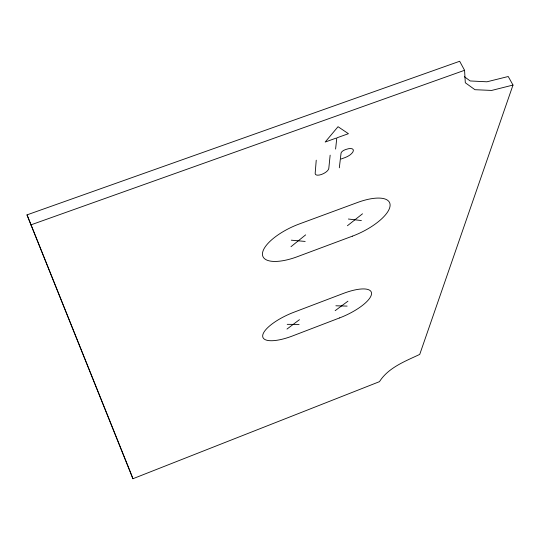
<?xml version="1.0" encoding="UTF-8"?>
<svg xmlns="http://www.w3.org/2000/svg" width="540" height="540" viewBox="0 0 540 540"><rect width="100%" height="100%" fill="white"/><g stroke="black" fill="none" stroke-linecap="round" stroke-linejoin="round"><path stroke-width="0.81" d="M316.238 160.191L315.164 173.381A7.439 3.119 -26.1 0 0 321.658 174.407A7.439 3.119 -26.1 0 0 328.799 168.426L330.149 155.162M335.597 149.067L336.818 137.862L348.428 133.691L338.04 126.704L325.175 142.047L336.002 138.159M339.316 167.819L341.057 153.137A4.104 1.742 -26.7 0 1 345.047 149.783L346.221 149.357A8.411 3.55 -26.7 0 1 353.363 150.674A8.411 3.55 -26.7 0 1 345.195 157.525L341.118 159.003M513 85.064L419.735 354.402C405.236 361.253 388.415 367.544 379.465 381.665L132.914 478.73L27 214.88L459.668 61.27L464.569 70.294L465.311 82.762L474.944 89.701L491.67 90.43L513 85.064L508.235 76.505L486.938 81.797L470.192 80.96L464.38 76.714M290.986 246.699L305.654 234.866M347.416 225.74L362.522 213.786M286.99 329.069L299.444 319.68M335.165 310.662L347.936 301.185M30.773 224.924L464.569 70.294M287.219 324.338L299.093 324.446M335.873 305.782L347.112 306.099M291.303 240.185L305.174 241.434M348.388 219.024L361.395 220.55M27 214.88L130.289 471.825M130.606 472.608L132.914 478.73M339.667 317.891L292.484 335.968A32.96 10.699 -24 0 1 262.676 335.752A32.96 10.699 -24 0 1 293.935 312.228L343.481 293.389A32.791 10.55 -24.8 0 1 371.48 294.226A32.791 10.55 -24.8 0 1 339.667 317.891M352.39 236.162L297.317 256.709A38.738 14.742 -24.8 0 1 262.46 253.638A38.738 14.742 -24.8 0 1 299.309 223.965L357.635 202.453A38.57 14.479 -25.9 0 1 390.008 206.327A38.57 14.479 -25.9 0 1 352.39 236.162"/></g></svg>
